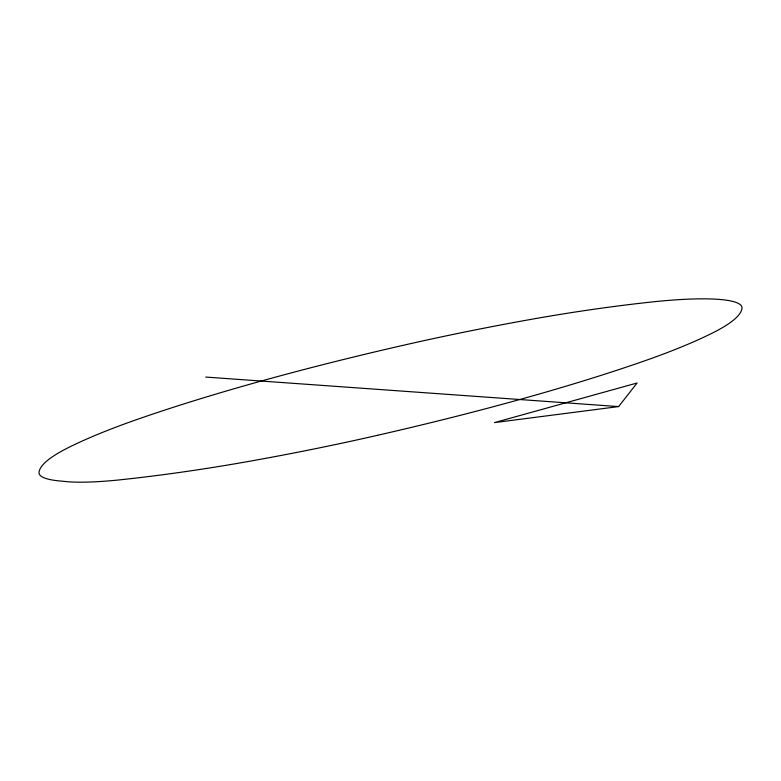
<?xml version="1.0" encoding="UTF-8"?>
<svg xmlns="http://www.w3.org/2000/svg" width="781" height="781" viewBox="0 0 781 781"><rect width="100%" height="100%" fill="white"/><g stroke="black" fill="none" stroke-linecap="round" stroke-linejoin="round"><path stroke-width="1.17" d="M618.611 406.589L637.081 383.002L494.441 422.609L618.611 406.589L205.715 377.067M377.623 435.281A694.573 109.857 -9.7 0 0 640.664 362.238A459.765 72.711 -9.7 0 0 713.492 332.491A293.558 46.43 -9.7 0 0 741.95 308.446A139.213 22.014 -9.7 0 0 651.657 301.993A293.558 46.43 -9.7 0 0 530.729 319.429A459.765 72.711 -9.7 0 0 403.377 345.27A694.573 109.857 -9.7 0 0 140.336 418.323A459.765 72.711 -9.7 0 0 67.508 448.06A293.558 46.43 -9.7 0 0 39.05 472.115A139.213 22.014 -9.7 0 0 62.949 481.242A111.771 17.68 -9.7 0 0 121.875 479.641A311.707 49.301 -9.7 0 0 250.271 461.132A459.765 72.711 -9.7 0 0 377.623 435.281"/></g></svg>
